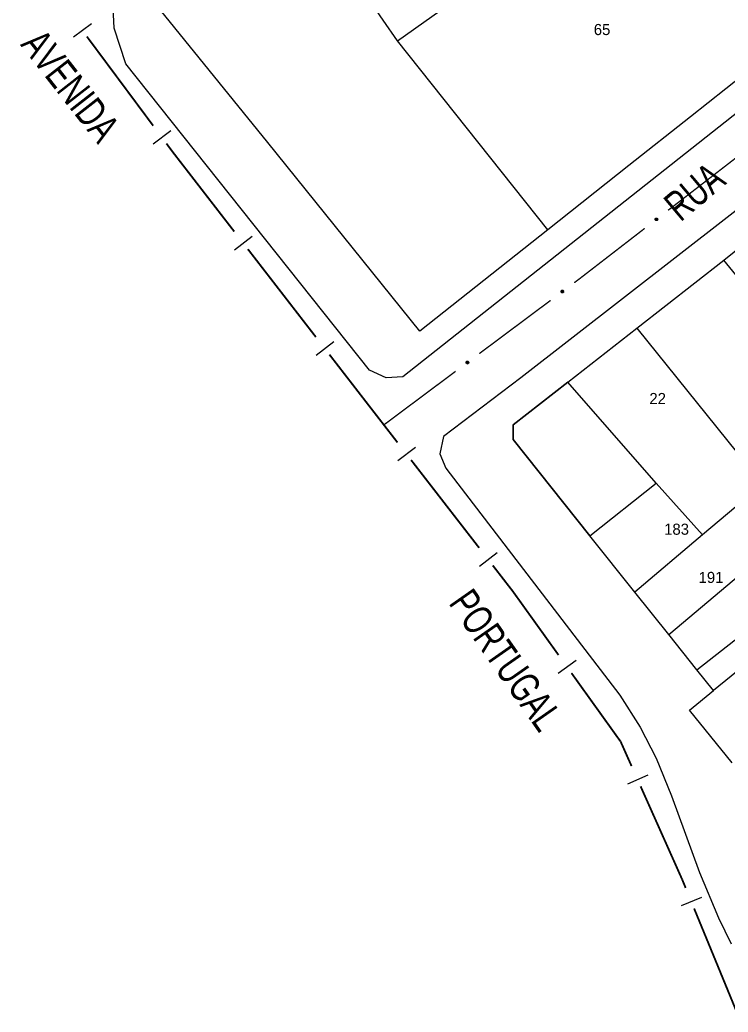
# Model space of a CAD drawing. Extents: x 199577 to 200882, y 4838726 to 4840156.
# Drawn here: x 199661.8 to 199757.4, y 4839191.9 to 4839325.9 of the extents above; entities that cross this region are included whole.
import ezdxf
from ezdxf.enums import TextEntityAlignment as Align

# ---------------------------------------------------------------- set-up
doc = ezdxf.new("R2010")
doc.units = 0
doc.header["$LTSCALE"] = 1.5
doc.header["$MEASUREMENT"] = 0
for name, color, linetype in [('CD_MALHA_LOTES', 7, 'CONTINUOUS'), ('LM-LIM-SETORES-BAIRROS', 250, 'CONTINUOUS'), ('RU-QUADRA', 210, 'CONTINUOUS'), ('SV-EIXO-RUA-PAV', 20, 'CONTINUOUS'), ('SV-RUA-PAVIM', 7, 'CONTINUOUS'), ('SV-TXT-RUA-PAV', 7, 'CONTINUOUS'), ('Th_NmrPorta', 1, 'CONTINUOUS')]:
    doc.layers.add(name, color=color, linetype=linetype)
doc.styles.add('ARIAL', font='ARIAL.SHX')

msp = doc.modelspace()

# ---------------------------------------------------------------- linework, layer by layer
at = {"layer": 'CD_MALHA_LOTES', "linetype": 'Continuous', "flags": 128}
for points in [[(199710.89, 4839325.85), (199697.16, 4839345.79)], [(199715.85, 4839283.87), (199695.31, 4839309.32), (199679.49, 4839328.91), (199679.67, 4839331.53)], [(199712.81, 4839323.05), (199724.57, 4839331.4)], [(199712.81, 4839323.05), (199710.89, 4839325.85)], [(199733.12, 4839297.55), (199712.81, 4839323.05)], [(199766.69, 4839324.14), (199752.38, 4839312.81), (199744.05, 4839306.21), (199733.12, 4839297.55)], [(199756.86, 4839293.42), (199763.85, 4839299.05)], [(199733.12, 4839297.55), (199715.85, 4839283.87)], [(199745.12, 4839284.26), (199756.86, 4839293.42)], [(199790.35, 4839252.47), (199756.86, 4839293.42)], [(199735.79, 4839276.98), (199745.12, 4839284.26)], [(199745.12, 4839284.26), (199766.7, 4839257.42)], [(199735.79, 4839276.98), (199728.42, 4839271.23)], [(199747.71, 4839263.35), (199735.79, 4839276.98)], [(199728.42, 4839271.23), (199728.42, 4839269.21), (199738.78, 4839256.24)], [(199738.78, 4839256.24), (199747.71, 4839263.35)], [(199747.71, 4839263.35), (199753.999295, 4839256.360784)], [(199744.87, 4839248.62), (199738.78, 4839256.24)], [(199753.999295, 4839256.360784), (199744.87, 4839248.62)], [(199749.45, 4839242.89), (199763.39, 4839254.63)], [(199749.45, 4839242.89), (199744.87, 4839248.62)], [(199753.24, 4839238.14), (199767.16, 4839249.08)], [(199769.49, 4839246.71), (199755.48, 4839235.35)], [(199753.24, 4839238.14), (199749.45, 4839242.89)], [(199755.48, 4839235.35), (199753.24, 4839238.14)], [(199752.23, 4839232.69), (199755.48, 4839235.35)], [(199757.97, 4839225.56), (199752.23, 4839232.69)]]:
    msp.add_lwpolyline(points, dxfattribs=at)
at = {"layer": 'CD_MALHA_LOTES', "linetype": 'Continuous'}
msp.add_lwpolyline([(199758.48, 4839260.16), (199753.999295, 4839256.360784)], dxfattribs=at)
at = {"layer": 'LM-LIM-SETORES-BAIRROS'}
for points in [[(199671.495529, 4839325.32553), (199669.088186, 4839323.535362)], [(199682.236536, 4839310.881473), (199679.829193, 4839309.091306)], [(199693.19478, 4839296.637858), (199690.821794, 4839294.802391)], [(199704.207579, 4839282.399942), (199701.834593, 4839280.564475)], [(199715.22542, 4839268.167472), (199712.853928, 4839266.330075)], [(199726.249801, 4839253.938522), (199723.878309, 4839252.101125)], [(199736.934353, 4839239.387024), (199734.496573, 4839237.63853)], [(199746.592772, 4839223.933069), (199743.853234, 4839222.710393)], [(199753.858777, 4839207.417841), (199751.084491, 4839206.276201)]]:
    msp.add_lwpolyline(points, dxfattribs=at)
at = {"layer": 'LM-LIM-SETORES-BAIRROS', "const_width": 0.25}
for points in [[(199679.83942, 4839311.591285), (199670.88858, 4839323.627998)], [(199682.51, 4839308), (199681.629587, 4839309.183942)], [(199682.830954, 4839307.585054), (199682.51, 4839308)], [(199690.784642, 4839297.302115), (199682.830954, 4839307.585054)], [(199701.797442, 4839283.064199), (199692.620109, 4839294.929129)], [(199708.53, 4839274.36), (199703.632908, 4839280.691213)], [(199709.139949, 4839273.572751), (199708.53, 4839274.36)], [(199712.814743, 4839268.829768), (199709.139949, 4839273.572751)], [(199723.839124, 4839254.600818), (199714.652139, 4839266.458277)], [(199728.38, 4839248.74), (199725.676521, 4839252.229327)], [(199728.721486, 4839248.263894), (199728.38, 4839248.74)], [(199734.5498, 4839240.137963), (199728.721486, 4839248.263894)], [(199742.936263, 4839228.44542), (199736.298294, 4839237.700184)], [(199743.18521, 4839227.887626), (199742.936263, 4839228.44542)], [(199744.407886, 4839225.148089), (199743.18521, 4839227.887626)], [(199751.24, 4839209.84), (199745.630562, 4839222.408552)], [(199751.329994, 4839209.621306), (199751.24, 4839209.84)], [(199751.710541, 4839208.696544), (199751.329994, 4839209.621306)], [(199758.560378, 4839192.050832), (199752.85218, 4839205.922259)]]:
    msp.add_lwpolyline(points, dxfattribs=at)
at = {"layer": 'RU-QUADRA', "linetype": 'Continuous', "flags": 128}
for points in [[(199766.69, 4839324.14), (199752.38, 4839312.81), (199744.05, 4839306.21), (199733.12, 4839297.55), (199715.85, 4839283.87), (199695.31, 4839309.32), (199679.49, 4839328.91), (199679.67, 4839331.53), (199697.16, 4839345.79), (199707.52, 4839354.23), (199715.56, 4839360.79), (199719.82, 4839364.25), (199723.56, 4839367.31), (199731.97, 4839374.16), (199736.37, 4839377.74), (199740.48, 4839381.09), (199745.86, 4839385.49), (199751.11, 4839389.76), (199755.62, 4839393.43), (199760.87, 4839397.71)], [(199757.97, 4839225.56), (199752.23, 4839232.69), (199755.48, 4839235.35), (199753.24, 4839238.14), (199749.45, 4839242.89), (199744.87, 4839248.62), (199738.78, 4839256.24), (199728.42, 4839269.21), (199728.42, 4839271.23), (199735.79, 4839276.98), (199745.12, 4839284.26), (199756.86, 4839293.42), (199763.85, 4839299.05)]]:
    msp.add_lwpolyline(points, dxfattribs=at)
at = {"layer": 'SV-EIXO-RUA-PAV', "const_width": 0.18}
for points in [[(199749.345926, 4839300.172639), (199758.839821, 4839307.511982)], [(199737.39, 4839290.93), (199746.181294, 4839297.726191)], [(199736.678479, 4839290.398587), (199737.39, 4839290.93)], [(199723.85924, 4839280.824294), (199733.473669, 4839288.005014)], [(199711.04, 4839271.25), (199720.65443, 4839278.43072)]]:
    msp.add_lwpolyline(points, dxfattribs=at)
at = {"layer": 'SV-EIXO-RUA-PAV'}
for points in [[(199747.58261, 4839298.94863), (199747.588131, 4839298.997225), (199747.602813, 4839299.037862), (199747.624815, 4839299.06823), (199747.651254, 4839299.089996), (199747.68081, 4839299.109218), (199747.714885, 4839299.122023), (199747.755852, 4839299.127857), (199747.804639, 4839299.122661), (199747.845279, 4839299.104884), (199747.876206, 4839299.084907), (199747.90049, 4839299.058645), (199747.918681, 4839299.029619), (199747.930812, 4839298.993784), (199747.936319, 4839298.95221), (199747.929906, 4839298.903279), (199747.915239, 4839298.863539), (199747.893187, 4839298.834724), (199747.86663, 4839298.810478), (199747.83622, 4839298.791216), (199747.802699, 4839298.77884), (199747.76083, 4839298.77337), (199747.71262, 4839298.780339), (199747.672816, 4839298.794516), (199747.6437, 4839298.816157), (199747.620418, 4839298.84284), (199747.600778, 4839298.872251), (199747.586481, 4839298.905968), (199747.58261, 4839298.94863)], [(199734.895085, 4839289.20402), (199734.901413, 4839289.252517), (199734.916768, 4839289.292904), (199734.93927, 4839289.322903), (199734.966067, 4839289.344228), (199734.995939, 4839289.362956), (199735.030221, 4839289.375193), (199735.07128, 4839289.380347), (199735.119974, 4839289.374341), (199735.160313, 4839289.355892), (199735.190904, 4839289.335404), (199735.214748, 4839289.308743), (199735.232455, 4839289.279419), (199735.243989, 4839289.243388), (199735.248806, 4839289.201728), (199735.241582, 4839289.15291), (199735.226256, 4839289.113419), (199735.203729, 4839289.084974), (199735.176773, 4839289.061172), (199735.146048, 4839289.042418), (199735.112326, 4839289.0306), (199735.070372, 4839289.025826), (199735.022284, 4839289.033594), (199734.982721, 4839289.04843), (199734.953968, 4839289.070551), (199734.931132, 4839289.097617), (199734.911984, 4839289.12735), (199734.898248, 4839289.161299), (199734.895085, 4839289.20402)], [(199722.075846, 4839279.629726), (199722.082173, 4839279.678224), (199722.097528, 4839279.718611), (199722.120031, 4839279.74861), (199722.146827, 4839279.769934), (199722.176699, 4839279.788662), (199722.210982, 4839279.800899), (199722.25204, 4839279.806053), (199722.300734, 4839279.800047), (199722.341073, 4839279.781598), (199722.371664, 4839279.761111), (199722.395509, 4839279.734449), (199722.413216, 4839279.705125), (199722.42475, 4839279.669094), (199722.429566, 4839279.627434), (199722.422342, 4839279.578617), (199722.407017, 4839279.539125), (199722.38449, 4839279.510681), (199722.357534, 4839279.486879), (199722.326808, 4839279.468124), (199722.293086, 4839279.456306), (199722.251133, 4839279.451532), (199722.203044, 4839279.459301), (199722.163482, 4839279.474136), (199722.134728, 4839279.496258), (199722.111892, 4839279.523324), (199722.092744, 4839279.553056), (199722.079008, 4839279.587006), (199722.075846, 4839279.629726)]]:
    msp.add_lwpolyline(points, close=True, dxfattribs=at)
for points in [[(199747.58261, 4839298.94863), (199747.755852, 4839299.127857)], [(199747.58631, 4839298.92639), (199747.778608, 4839299.121615)], [(199747.586481, 4839298.905968), (199747.804639, 4839299.122661)], [(199747.586693, 4839298.974978), (199747.729775, 4839299.120083)], [(199747.588131, 4839298.997225), (199747.714885, 4839299.122023)], [(199747.596401, 4839299.020426), (199747.691447, 4839299.109425)], [(199747.597458, 4839298.89189), (199747.821063, 4839299.111317)], [(199747.600778, 4839298.872251), (199747.845279, 4839299.104884)], [(199747.602813, 4839299.037862), (199747.68081, 4839299.109218)], [(199747.612924, 4839298.860729), (199747.855716, 4839299.093264)], [(199747.620418, 4839298.84284), (199747.876206, 4839299.084907)], [(199747.634378, 4839298.830746), (199747.888555, 4839299.068633)], [(199747.6437, 4839298.816157), (199747.90049, 4839299.058645)], [(199747.661474, 4839298.80685), (199747.907505, 4839299.041889)], [(199747.672816, 4839298.794516), (199747.918681, 4839299.029619)], [(199747.695048, 4839298.787962), (199747.921646, 4839299.007979)], [(199747.71262, 4839298.780339), (199747.930812, 4839298.993784)], [(199747.738827, 4839298.780413), (199747.93147, 4839298.970731)], [(199747.76083, 4839298.77337), (199747.936319, 4839298.95221)], [(199747.784666, 4839298.781355), (199747.927259, 4839298.922633)], [(199747.802699, 4839298.77884), (199747.929906, 4839298.903279)], [(199747.822504, 4839298.788185), (199747.917796, 4839298.879098)], [(199747.83622, 4839298.791216), (199747.915239, 4839298.863539)], [(199734.895085, 4839289.20402), (199735.07128, 4839289.380347)], [(199734.898248, 4839289.161299), (199735.119974, 4839289.374341)], [(199734.898416, 4839289.181722), (199735.093929, 4839289.373728)], [(199734.899605, 4839289.230297), (199735.045077, 4839289.373007)], [(199734.901413, 4839289.252517), (199735.030221, 4839289.375193)], [(199734.90899, 4839289.147042), (199735.136207, 4839289.362727)], [(199734.910067, 4839289.275578), (199735.006578, 4839289.362987)], [(199734.911984, 4839289.12735), (199735.160313, 4839289.355892)], [(199734.916768, 4839289.292904), (199734.995939, 4839289.362956)], [(199734.923937, 4839289.115628), (199735.170556, 4839289.3441)], [(199734.931132, 4839289.097617), (199735.190904, 4839289.335404)], [(199734.94489, 4839289.085293), (199735.202981, 4839289.318928)], [(199734.953968, 4839289.070551), (199735.214748, 4839289.308743)], [(199734.971585, 4839289.060951), (199735.221484, 4839289.291873)], [(199734.982721, 4839289.04843), (199735.232455, 4839289.279419)], [(199735.004841, 4839289.041508), (199735.235061, 4839289.257733)], [(199735.022284, 4839289.033594), (199735.243989, 4839289.243388)], [(199735.048489, 4839289.033233), (199735.244264, 4839289.220326)], [(199735.070372, 4839289.025826), (199735.248806, 4839289.201728)], [(199735.094337, 4839289.033414), (199735.239256, 4839289.172305)], [(199735.112326, 4839289.0306), (199735.241582, 4839289.15291)], [(199735.132284, 4839289.039615), (199735.229071, 4839289.128933)], [(199735.146048, 4839289.042418), (199735.226256, 4839289.113419)], [(199722.075846, 4839279.629726), (199722.25204, 4839279.806053)], [(199722.079008, 4839279.587006), (199722.300734, 4839279.800047)], [(199722.079177, 4839279.607428), (199722.274689, 4839279.799434)], [(199722.080366, 4839279.656003), (199722.225838, 4839279.798713)], [(199722.082173, 4839279.678224), (199722.210982, 4839279.800899)], [(199722.08975, 4839279.572748), (199722.316967, 4839279.788433)], [(199722.090827, 4839279.701284), (199722.187338, 4839279.788693)], [(199722.092744, 4839279.553056), (199722.341073, 4839279.781598)], [(199722.097528, 4839279.718611), (199722.176699, 4839279.788662)], [(199722.104697, 4839279.541334), (199722.351316, 4839279.769806)], [(199722.111892, 4839279.523324), (199722.371664, 4839279.761111)], [(199722.12565, 4839279.511), (199722.383741, 4839279.744634)], [(199722.134728, 4839279.496258), (199722.395509, 4839279.734449)], [(199722.152346, 4839279.486657), (199722.402244, 4839279.717579)], [(199722.163482, 4839279.474136), (199722.413216, 4839279.705125)], [(199722.185601, 4839279.467214), (199722.415821, 4839279.683439)], [(199722.203044, 4839279.459301), (199722.42475, 4839279.669094)], [(199722.229249, 4839279.45894), (199722.425025, 4839279.646033)], [(199722.251133, 4839279.451532), (199722.429566, 4839279.627434)], [(199722.275098, 4839279.459121), (199722.420016, 4839279.598011)], [(199722.293086, 4839279.456306), (199722.422342, 4839279.578617)], [(199722.313044, 4839279.465321), (199722.409832, 4839279.55464)], [(199722.326808, 4839279.468124), (199722.407017, 4839279.539125)]]:
    msp.add_lwpolyline(points, dxfattribs=at)
at = {"layer": 'SV-RUA-PAVIM', "linetype": 'Continuous'}
for points in [[(199784.9, 4839333.87, 3.68), (199767.12, 4839320.01, 3.68), (199713.53, 4839277.69, 3.33), (199711.28, 4839277.56, 3.34), (199709.06, 4839278.57, 3.34), (199676.14, 4839319.94, 3.19), (199674.57, 4839324.74, 3.17), (199674.39, 4839328.44, 3.13), (199675.27, 4839332.23, 3.14), (199740.78, 4839385.07, 3.7), (199759.99, 4839400.24, 3.01), (199784.29, 4839373.76, 2.82), (199803.74, 4839353.55, 2.82), (199804.31, 4839352.67, 2.82), (199805.1, 4839351.6, 2.82), (199805.38, 4839350.21, 2.82), (199804.55, 4839348.73, 2.82), (199784.9, 4839333.84, 3.55)], [(199785.18, 4839320.86, 1.94), (199729.46, 4839277.57, 3.08), (199719.03, 4839269.64, 3.19), (199718.51, 4839267.3, 3.19), (199719.32, 4839265.36, 3.19), (199742.84, 4839234.73, 3.44), (199745.57, 4839230.39, 3.49), (199747.74, 4839226.2, 3.61), (199749.8, 4839221.15, 3.57), (199753.59, 4839210.78, 3.57), (199756.15, 4839204.64, 3.72), (199757.85, 4839201.16, 3.9)]]:
    msp.add_polyline3d(points, dxfattribs=at)

# ---------------------------------------------------------------- texts
at = {"layer": 'SV-TXT-RUA-PAV', "style": 'ARIAL', "width": 0.7}
for s, rotation, p in [('AVENIDA', 308, (199661.839021, 4839322.509429)), ('RUA', 40, (199751.01, 4839298.52)), ('PORTUGAL', 305, (199719.640036, 4839247.126356))]:
    msp.add_text(s, height=4, rotation=rotation, dxfattribs=at).set_placement(p)
at = {"layer": 'Th_NmrPorta', "color": 1}
for s, p in [('65', (199739.315339, 4839324.573917)), ('22', (199746.814978, 4839274.758896)), ('183', (199748.810574, 4839257.119912)), ('191', (199753.460574, 4839250.609912))]:
    msp.add_text(s, height=1.5, dxfattribs=at).set_placement(p, align=Align.MIDDLE_LEFT)

doc.saveas('drawing.dxf')
